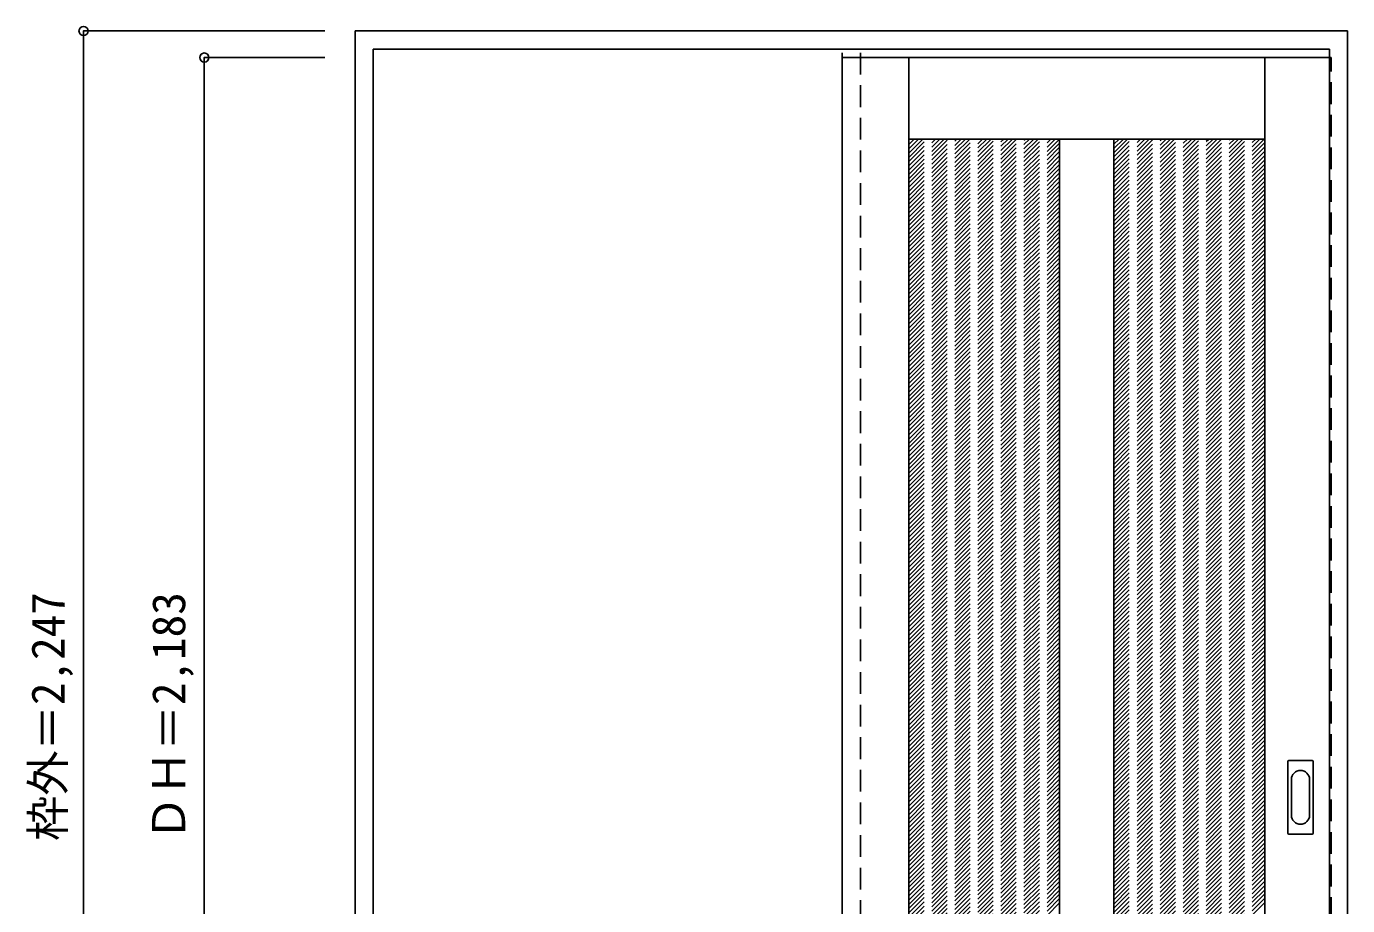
# Model space of a CAD drawing. Units: millimetres, scale not verified. Extents: x -1724 to 472, y -1736 to 1176.
# Drawn here: x -1724 to 465, y -280 to 1176 of the extents above; entities that cross this region are included whole.
import ezdxf
from ezdxf.enums import TextEntityAlignment as Align

# ---------------------------------------------------------------- set-up
doc = ezdxf.new("R2010")
doc.units = ezdxf.units.MM
doc.header["$LTSCALE"] = 30
doc.header["$PDMODE"] = 32
doc.header["$PDSIZE"] = 15
doc.linetypes.add('DASHED1', pattern=[1.8, 1.2, -0.6])
doc.layers.add('0-0', color=4, linetype='DASHED1')
doc.layers.add('0-1_寸法', color=7, linetype='Continuous')
doc.styles.add('ＭＳ ゴシック', font='')
doc.styles.get('ＭＳ ゴシック').set_extended_font_data('MS Gothic')

msp = doc.modelspace()

# ---------------------------------------------------------------- linework, layer by layer
at = {"layer": '0-0', "color": 3, "linetype": 'Continuous'}
for p, q in [((-1179.05, 1168.42), (464.95, 1168.42)), ((-1179.05, -1078.58), (-1179.05, 1168.42)), ((464.95, -1078.58), (464.95, 1168.42)), ((-1149.05, 1138.42), (434.95, 1138.42)), ((-1149.05, -1078.58), (-1149.05, 1138.42)), ((434.95, -1078.58), (434.95, 1138.42)), ((-372.05, 1124.42), (-372.05, -1058.58)), ((434.95, 1124.42), (-372.05, 1124.42)), ((-262.05, -1058.58), (-262.05, 1124.42)), ((327.95, -1058.58), (327.95, 1124.42)), ((-262.05, 989.42), (327.95, 989.42)), ((-12.05, 989.42), (-12.05, -908.58)), ((77.95, 989.42), (77.95, -908.58)), ((365.95, -160.58), (365.95, -41.58)), ((367.45, -40.08), (406.45, -40.08)), ((407.95, -160.58), (407.95, -41.58)), ((406.45, -162.08), (367.45, -162.08))]:
    msp.add_line(p, q, dxfattribs=at)
at = {"layer": '0-0'}
for p, q in [((-372.05, -1063.58), (-372.05, 1138.42)), ((-342.05, -1063.58), (-342.05, 1138.42)), ((-372.05, 1124.42), (-372.05, 1120.42)), ((434.95, 1124.42), (437.95, 1124.42)), ((437.95, -1058.58), (437.95, 1124.42)), ((-262.05, 987.35), (-259.98, 989.42)), ((-262.05, 980.28), (-252.91, 989.42)), ((-262.05, 973.21), (-245.83, 989.42)), ((-262.05, 966.14), (-238.76, 989.42)), ((-262.05, 959.07), (-231.69, 989.42)), ((-262.05, 952), (-224.62, 989.42)), ((-262.05, 944.92), (-217.55, 989.42)), ((-262.05, 937.85), (-210.48, 989.42)), ((-262.05, 930.78), (-203.41, 989.42)), ((-262.05, 923.71), (-196.34, 989.42)), ((-262.05, 916.64), (-189.27, 989.42)), ((-262.05, 909.57), (-182.19, 989.42)), ((-262.05, 902.5), (-175.12, 989.42)), ((-262.05, 895.43), (-168.05, 989.42)), ((-262.05, 888.36), (-160.98, 989.42)), ((-262.05, 881.28), (-153.91, 989.42)), ((-262.05, 874.21), (-146.84, 989.42)), ((-262.05, 867.14), (-139.77, 989.42)), ((-262.05, 860.07), (-132.7, 989.42)), ((-262.05, 853), (-125.63, 989.42)), ((-262.05, 845.93), (-118.56, 989.42)), ((-262.05, 838.86), (-111.48, 989.42)), ((-262.05, 831.79), (-104.41, 989.42)), ((-262.05, 824.72), (-97.34, 989.42)), ((-262.05, 817.64), (-90.27, 989.42)), ((-262.05, 810.57), (-83.2, 989.42)), ((-262.05, 803.5), (-76.13, 989.42)), ((-262.05, 796.43), (-69.06, 989.42)), ((-262.05, 789.36), (-61.99, 989.42)), ((-262.05, 782.29), (-54.92, 989.42)), ((-262.05, 775.22), (-47.84, 989.42)), ((-262.05, 768.15), (-40.77, 989.42)), ((-262.05, 761.08), (-33.7, 989.42)), ((-262.05, 754.01), (-26.63, 989.42)), ((-262.05, 746.93), (-19.56, 989.42)), ((-262.05, 739.86), (-12.49, 989.42)), ((77.95, 987.94), (79.43, 989.42)), ((77.95, 980.87), (86.51, 989.42)), ((77.95, 973.8), (93.58, 989.42)), ((77.95, 966.73), (100.65, 989.42)), ((77.95, 959.65), (107.72, 989.42)), ((77.95, 952.58), (114.79, 989.42)), ((77.95, 945.51), (121.86, 989.42)), ((77.95, 938.44), (128.93, 989.42)), ((77.95, 931.37), (136, 989.42)), ((77.95, 924.3), (143.07, 989.42)), ((77.95, 917.23), (150.15, 989.42)), ((77.95, 910.16), (157.22, 989.42)), ((77.95, 903.09), (164.29, 989.42)), ((77.95, 896.02), (171.36, 989.42)), ((77.95, 888.94), (178.43, 989.42)), ((77.95, 881.87), (185.5, 989.42)), ((77.95, 874.8), (192.57, 989.42)), ((77.95, 867.73), (199.64, 989.42)), ((77.95, 860.66), (206.71, 989.42)), ((77.95, 853.59), (213.78, 989.42)), ((77.95, 846.52), (220.86, 989.42)), ((77.95, 839.45), (227.93, 989.42)), ((77.95, 832.38), (235, 989.42)), ((77.95, 825.3), (242.07, 989.42)), ((77.95, 818.23), (249.14, 989.42)), ((77.95, 811.16), (256.21, 989.42)), ((77.95, 804.09), (263.28, 989.42)), ((77.95, 797.02), (270.35, 989.42)), ((77.95, 789.95), (277.42, 989.42)), ((77.95, 782.88), (284.5, 989.42)), ((77.95, 775.81), (291.57, 989.42)), ((77.95, 768.74), (298.64, 989.42)), ((77.95, 761.66), (305.71, 989.42)), ((77.95, 754.59), (312.78, 989.42)), ((77.95, 747.52), (319.85, 989.42)), ((77.95, 740.45), (326.92, 989.42)), ((-262.05, 732.79), (-12.05, 982.79)), ((-262.05, 725.72), (-12.05, 975.72)), ((-262.05, 718.65), (-12.05, 968.65)), ((77.95, 733.38), (327.95, 983.38)), ((77.95, 726.31), (327.95, 976.31)), ((77.95, 719.24), (327.95, 969.24)), ((-262.05, 711.58), (-12.05, 961.58)), ((-262.05, 704.51), (-12.05, 954.51)), ((-262.05, 697.44), (-12.05, 947.44)), ((77.95, 712.17), (327.95, 962.17)), ((77.95, 705.1), (327.95, 955.1)), ((77.95, 698.03), (327.95, 948.03)), ((-262.05, 690.37), (-12.05, 940.37)), ((-262.05, 683.29), (-12.05, 933.29)), ((-262.05, 676.22), (-12.05, 926.22)), ((77.95, 690.95), (327.95, 940.95)), ((77.95, 683.88), (327.95, 933.88)), ((77.95, 676.81), (327.95, 926.81)), ((77.95, 669.74), (327.95, 919.74)), ((-262.05, 669.15), (-12.05, 919.15)), ((-262.05, 662.08), (-12.05, 912.08)), ((-262.05, 655.01), (-12.05, 905.01)), ((-262.05, 647.94), (-12.05, 897.94)), ((77.95, 662.67), (327.95, 912.67)), ((77.95, 655.6), (327.95, 905.6)), ((77.95, 648.53), (327.95, 898.53)), ((-262.05, 640.87), (-12.05, 890.87)), ((-262.05, 633.8), (-12.05, 883.8)), ((-262.05, 626.73), (-12.05, 876.73)), ((77.95, 641.46), (327.95, 891.46)), ((77.95, 634.39), (327.95, 884.39)), ((77.95, 627.31), (327.95, 877.31)), ((-262.05, 619.65), (-12.05, 869.65)), ((-262.05, 612.58), (-12.05, 862.58)), ((-262.05, 605.51), (-12.05, 855.51)), ((77.95, 620.24), (327.95, 870.24)), ((77.95, 613.17), (327.95, 863.17)), ((77.95, 606.1), (327.95, 856.1)), ((-262.05, 598.44), (-12.05, 848.44)), ((-262.05, 591.37), (-12.05, 841.37)), ((-262.05, 584.3), (-12.05, 834.3)), ((77.95, 599.03), (327.95, 849.03)), ((77.95, 591.96), (327.95, 841.96)), ((77.95, 584.89), (327.95, 834.89)), ((-262.05, 577.23), (-12.05, 827.23)), ((-262.05, 570.16), (-12.05, 820.16)), ((-262.05, 563.09), (-12.05, 813.09)), ((77.95, 577.82), (327.95, 827.82)), ((77.95, 570.75), (327.95, 820.75)), ((77.95, 563.68), (327.95, 813.68)), ((-262.05, 556.02), (-12.05, 806.02)), ((-262.05, 548.94), (-12.05, 798.94)), ((-262.05, 541.87), (-12.05, 791.87)), ((77.95, 556.6), (327.95, 806.6)), ((77.95, 549.53), (327.95, 799.53)), ((77.95, 542.46), (327.95, 792.46)), ((-262.05, 534.8), (-12.05, 784.8)), ((-262.05, 527.73), (-12.05, 777.73)), ((-262.05, 520.66), (-12.05, 770.66)), ((77.95, 535.39), (327.95, 785.39)), ((77.95, 528.32), (327.95, 778.32)), ((77.95, 521.25), (327.95, 771.25)), ((-262.05, 513.59), (-12.05, 763.59)), ((-262.05, 506.52), (-12.05, 756.52)), ((-262.05, 499.45), (-12.05, 749.45)), ((77.95, 514.18), (327.95, 764.18)), ((77.95, 507.11), (327.95, 757.11)), ((77.95, 500.04), (327.95, 750.04)), ((-262.05, 492.38), (-12.05, 742.38)), ((-262.05, 485.3), (-12.05, 735.3)), ((-262.05, 478.23), (-12.05, 728.23)), ((77.95, 492.96), (327.95, 742.96)), ((77.95, 485.89), (327.95, 735.89)), ((77.95, 478.82), (327.95, 728.82)), ((-262.05, 471.16), (-12.05, 721.16)), ((-262.05, 464.09), (-12.05, 714.09)), ((-262.05, 457.02), (-12.05, 707.02)), ((77.95, 471.75), (327.95, 721.75)), ((77.95, 464.68), (327.95, 714.68)), ((77.95, 457.61), (327.95, 707.61)), ((77.95, 450.54), (327.95, 700.54)), ((-262.05, 449.95), (-12.05, 699.95)), ((-262.05, 442.88), (-12.05, 692.88)), ((-262.05, 435.81), (-12.05, 685.81)), ((-262.05, 428.74), (-12.05, 678.74)), ((77.95, 443.47), (327.95, 693.47)), ((77.95, 436.4), (327.95, 686.4)), ((77.95, 429.32), (327.95, 679.32)), ((-262.05, 421.66), (-12.05, 671.66)), ((-262.05, 414.59), (-12.05, 664.59)), ((-262.05, 407.52), (-12.05, 657.52)), ((77.95, 422.25), (327.95, 672.25)), ((77.95, 415.18), (327.95, 665.18)), ((77.95, 408.11), (327.95, 658.11)), ((-262.05, 400.45), (-12.05, 650.45)), ((-262.05, 393.38), (-12.05, 643.38)), ((-262.05, 386.31), (-12.05, 636.31)), ((77.95, 401.04), (327.95, 651.04)), ((77.95, 393.97), (327.95, 643.97)), ((77.95, 386.9), (327.95, 636.9)), ((-262.05, 379.24), (-12.05, 629.24)), ((-262.05, 372.17), (-12.05, 622.17)), ((-262.05, 365.1), (-12.05, 615.1)), ((77.95, 379.83), (327.95, 629.83)), ((77.95, 372.76), (327.95, 622.76)), ((77.95, 365.69), (327.95, 615.69)), ((-262.05, 358.03), (-12.05, 608.03)), ((-262.05, 350.95), (-12.05, 600.95)), ((-262.05, 343.88), (-12.05, 593.88)), ((77.95, 358.61), (327.95, 608.61)), ((77.95, 351.54), (327.95, 601.54)), ((77.95, 344.47), (327.95, 594.47)), ((-262.05, 336.81), (-12.05, 586.81)), ((-262.05, 329.74), (-12.05, 579.74)), ((-262.05, 322.67), (-12.05, 572.67)), ((77.95, 337.4), (327.95, 587.4)), ((77.95, 330.33), (327.95, 580.33)), ((77.95, 323.26), (327.95, 573.26)), ((-262.05, 315.6), (-12.05, 565.6)), ((-262.05, 308.53), (-12.05, 558.53)), ((-262.05, 301.46), (-12.05, 551.46)), ((77.95, 316.19), (327.95, 566.19)), ((77.95, 309.12), (327.95, 559.12)), ((77.95, 302.05), (327.95, 552.05)), ((-262.05, 294.39), (-12.05, 544.39)), ((-262.05, 287.31), (-12.05, 537.31)), ((-262.05, 280.24), (-12.05, 530.24)), ((77.95, 294.97), (327.95, 544.97)), ((77.95, 287.9), (327.95, 537.9)), ((77.95, 280.83), (327.95, 530.83)), ((-262.05, 273.17), (-12.05, 523.17)), ((-262.05, 266.1), (-12.05, 516.1)), ((-262.05, 259.03), (-12.05, 509.03)), ((77.95, 273.76), (327.95, 523.76)), ((77.95, 266.69), (327.95, 516.69)), ((77.95, 259.62), (327.95, 509.62)), ((-262.05, 251.96), (-12.05, 501.96)), ((-262.05, 244.89), (-12.05, 494.89)), ((-262.05, 237.82), (-12.05, 487.82)), ((77.95, 252.55), (327.95, 502.55)), ((77.95, 245.48), (327.95, 495.48)), ((77.95, 238.41), (327.95, 488.41)), ((-262.05, 230.75), (-12.05, 480.75)), ((-262.05, 223.68), (-12.05, 473.68)), ((-262.05, 216.6), (-12.05, 466.6)), ((77.95, 231.33), (327.95, 481.33)), ((77.95, 224.26), (327.95, 474.26)), ((77.95, 217.19), (327.95, 467.19)), ((77.95, 210.12), (327.95, 460.12)), ((-262.05, 209.53), (-12.05, 459.53)), ((-262.05, 202.46), (-12.05, 452.46)), ((-262.05, 195.39), (-12.05, 445.39)), ((-262.05, 188.32), (-12.05, 438.32)), ((77.95, 203.05), (327.95, 453.05)), ((77.95, 195.98), (327.95, 445.98)), ((77.95, 188.91), (327.95, 438.91)), ((-262.05, 181.25), (-12.05, 431.25)), ((-262.05, 174.18), (-12.05, 424.18)), ((-262.05, 167.11), (-12.05, 417.11)), ((77.95, 181.84), (327.95, 431.84)), ((77.95, 174.77), (327.95, 424.77)), ((77.95, 167.7), (327.95, 417.7)), ((-262.05, 160.04), (-12.05, 410.04)), ((-262.05, 152.96), (-12.05, 402.96)), ((-262.05, 145.89), (-12.05, 395.89)), ((77.95, 160.62), (327.95, 410.62)), ((77.95, 153.55), (327.95, 403.55)), ((77.95, 146.48), (327.95, 396.48)), ((-262.05, 138.82), (-12.05, 388.82)), ((-262.05, 131.75), (-12.05, 381.75)), ((-262.05, 124.68), (-12.05, 374.68)), ((77.95, 139.41), (327.95, 389.41)), ((77.95, 132.34), (327.95, 382.34)), ((77.95, 125.27), (327.95, 375.27)), ((-262.05, 117.61), (-12.05, 367.61)), ((-262.05, 110.54), (-12.05, 360.54)), ((-262.05, 103.47), (-12.05, 353.47)), ((77.95, 118.2), (327.95, 368.2)), ((77.95, 111.13), (327.95, 361.13)), ((77.95, 104.06), (327.95, 354.06)), ((-262.05, 96.4), (-12.05, 346.4)), ((-262.05, 89.32), (-12.05, 339.32)), ((-262.05, 82.25), (-12.05, 332.25)), ((77.95, 96.98), (327.95, 346.98)), ((77.95, 89.91), (327.95, 339.91)), ((77.95, 82.84), (327.95, 332.84)), ((-262.05, 75.18), (-12.05, 325.18)), ((-262.05, 68.11), (-12.05, 318.11)), ((-262.05, 61.04), (-12.05, 311.04)), ((77.95, 75.77), (327.95, 325.77)), ((77.95, 68.7), (327.95, 318.7)), ((77.95, 61.63), (327.95, 311.63)), ((-262.05, 53.97), (-12.05, 303.97)), ((-262.05, 46.9), (-12.05, 296.9)), ((-262.05, 39.83), (-12.05, 289.83)), ((77.95, 54.56), (327.95, 304.56)), ((77.95, 47.49), (327.95, 297.49)), ((77.95, 40.42), (327.95, 290.42)), ((-262.05, 32.76), (-12.05, 282.76)), ((-262.05, 25.69), (-12.05, 275.69)), ((-262.05, 18.61), (-12.05, 268.61)), ((77.95, 33.34), (327.95, 283.34)), ((77.95, 26.27), (327.95, 276.27)), ((77.95, 19.2), (327.95, 269.2)), ((-262.05, 11.54), (-12.05, 261.54)), ((-262.05, 4.47), (-12.05, 254.47)), ((-262.05, -2.6), (-12.05, 247.4)), ((77.95, 12.13), (327.95, 262.13)), ((77.95, 5.06), (327.95, 255.06)), ((77.95, -2.01), (327.95, 247.99)), ((77.95, -9.08), (327.95, 240.92)), ((-262.05, -9.67), (-12.05, 240.33)), ((-262.05, -16.74), (-12.05, 233.26)), ((-262.05, -23.81), (-12.05, 226.19)), ((-262.05, -30.88), (-12.05, 219.12)), ((77.95, -16.15), (327.95, 233.85)), ((77.95, -23.22), (327.95, 226.78)), ((77.95, -30.29), (327.95, 219.71)), ((-262.05, -37.95), (-12.05, 212.05)), ((-262.05, -45.03), (-12.05, 204.97)), ((-262.05, -52.1), (-12.05, 197.9)), ((77.95, -37.37), (327.95, 212.63)), ((77.95, -44.44), (327.95, 205.56)), ((77.95, -51.51), (327.95, 198.49)), ((-262.05, -59.17), (-12.05, 190.83)), ((-262.05, -66.24), (-12.05, 183.76)), ((-262.05, -73.31), (-12.05, 176.69)), ((77.95, -58.58), (327.95, 191.42)), ((77.95, -65.65), (327.95, 184.35)), ((77.95, -72.72), (327.95, 177.28)), ((-262.05, -80.38), (-12.05, 169.62)), ((-262.05, -87.45), (-12.05, 162.55)), ((-262.05, -94.52), (-12.05, 155.48)), ((77.95, -79.79), (327.95, 170.21)), ((77.95, -86.86), (327.95, 163.14)), ((77.95, -93.93), (327.95, 156.07)), ((-262.05, -101.59), (-12.05, 148.41)), ((-262.05, -108.67), (-12.05, 141.33)), ((-262.05, -115.74), (-12.05, 134.26)), ((77.95, -101.01), (327.95, 148.99)), ((77.95, -108.08), (327.95, 141.92)), ((77.95, -115.15), (327.95, 134.85)), ((-262.05, -122.81), (-12.05, 127.19)), ((-262.05, -129.88), (-12.05, 120.12)), ((-262.05, -136.95), (-12.05, 113.05)), ((77.95, -122.22), (327.95, 127.78)), ((77.95, -129.29), (327.95, 120.71)), ((77.95, -136.36), (327.95, 113.64)), ((-262.05, -144.02), (-12.05, 105.98)), ((-262.05, -151.09), (-12.05, 98.91)), ((-262.05, -158.16), (-12.05, 91.84)), ((77.95, -143.43), (327.95, 106.57)), ((77.95, -150.5), (327.95, 99.5)), ((77.95, -157.57), (327.95, 92.43)), ((-262.05, -165.23), (-12.05, 84.77)), ((-262.05, -172.3), (-12.05, 77.7)), ((-262.05, -179.38), (-12.05, 70.62)), ((77.95, -164.64), (327.95, 85.36)), ((77.95, -171.72), (327.95, 78.28)), ((77.95, -178.79), (327.95, 71.21)), ((-262.05, -186.45), (-12.05, 63.55)), ((-262.05, -193.52), (-12.05, 56.48)), ((-262.05, -200.59), (-12.05, 49.41)), ((77.95, -185.86), (327.95, 64.14)), ((77.95, -192.93), (327.95, 57.07)), ((77.95, -200), (327.95, 50)), ((-262.05, -207.66), (-12.05, 42.34)), ((-262.05, -214.73), (-12.05, 35.27)), ((-262.05, -221.8), (-12.05, 28.2)), ((77.95, -207.07), (327.95, 42.93)), ((77.95, -214.14), (327.95, 35.86)), ((77.95, -221.21), (327.95, 28.79)), ((-262.05, -228.87), (-12.05, 21.13)), ((-262.05, -235.94), (-12.05, 14.06)), ((-262.05, -243.02), (-12.05, 6.98)), ((77.95, -228.28), (327.95, 21.72)), ((77.95, -235.36), (327.95, 14.64)), ((77.95, -242.43), (327.95, 7.57)), ((77.95, -249.5), (327.95, 0.5)), ((-262.05, -250.09), (-12.05, -0.09)), ((-262.05, -257.16), (-12.05, -7.16)), ((-262.05, -264.23), (-12.05, -14.23)), ((-262.05, -271.3), (-12.05, -21.3)), ((77.95, -256.57), (327.95, -6.57)), ((77.95, -263.64), (327.95, -13.64)), ((77.95, -270.71), (327.95, -20.71)), ((-262.05, -278.37), (-12.05, -28.37)), ((-262.05, -285.44), (-12.05, -35.44)), ((-262.05, -292.51), (-12.05, -42.51)), ((77.95, -277.78), (327.95, -27.78)), ((77.95, -284.85), (327.95, -34.85)), ((77.95, -291.92), (327.95, -41.92)), ((-262.05, -299.58), (-12.05, -49.58)), ((-262.05, -306.66), (-12.05, -56.66)), ((-262.05, -313.73), (-12.05, -63.73)), ((77.95, -299), (327.95, -49)), ((77.95, -306.07), (327.95, -56.07)), ((77.95, -313.14), (327.95, -63.14)), ((-262.05, -320.8), (-12.05, -70.8)), ((-262.05, -327.87), (-12.05, -77.87)), ((-262.05, -334.94), (-12.05, -84.94)), ((77.95, -320.21), (327.95, -70.21)), ((77.95, -327.28), (327.95, -77.28)), ((77.95, -334.35), (327.95, -84.35)), ((-262.05, -342.01), (-12.05, -92.01)), ((-262.05, -349.08), (-12.05, -99.08)), ((-262.05, -356.15), (-12.05, -106.15)), ((77.95, -341.42), (327.95, -91.42)), ((77.95, -348.49), (327.95, -98.49)), ((77.95, -355.56), (327.95, -105.56)), ((-262.05, -363.22), (-12.05, -113.22)), ((-262.05, -370.29), (-12.05, -120.29)), ((-262.05, -377.37), (-12.05, -127.37)), ((77.95, -362.63), (327.95, -112.63)), ((77.95, -369.71), (327.95, -119.71)), ((77.95, -376.78), (327.95, -126.78)), ((-262.05, -384.44), (-12.05, -134.44)), ((-262.05, -391.51), (-12.05, -141.51)), ((-262.05, -398.58), (-12.05, -148.58)), ((77.95, -383.85), (327.95, -133.85)), ((77.95, -390.92), (327.95, -140.92)), ((77.95, -397.99), (327.95, -147.99)), ((-262.05, -405.65), (-12.05, -155.65)), ((-262.05, -412.72), (-12.05, -162.72)), ((-262.05, -419.79), (-12.05, -169.79)), ((77.95, -405.06), (327.95, -155.06)), ((77.95, -412.13), (327.95, -162.13)), ((77.95, -419.2), (327.95, -169.2)), ((-262.05, -426.86), (-12.05, -176.86)), ((-262.05, -433.93), (-12.05, -183.93)), ((-262.05, -441.01), (-12.05, -191.01)), ((77.95, -426.27), (327.95, -176.27)), ((77.95, -433.35), (327.95, -183.35)), ((77.95, -440.42), (327.95, -190.42)), ((-262.05, -448.08), (-12.05, -198.08)), ((-262.05, -455.15), (-12.05, -205.15)), ((-262.05, -462.22), (-12.05, -212.22)), ((77.95, -447.49), (327.95, -197.49)), ((77.95, -454.56), (327.95, -204.56)), ((77.95, -461.63), (327.95, -211.63)), ((77.95, -468.7), (327.95, -218.7)), ((-262.05, -469.29), (-12.05, -219.29)), ((-262.05, -476.36), (-12.05, -226.36)), ((-262.05, -483.43), (-12.05, -233.43)), ((-262.05, -490.5), (-12.05, -240.5)), ((77.95, -475.77), (327.95, -225.77)), ((77.95, -482.84), (327.95, -232.84)), ((77.95, -489.91), (327.95, -239.91)), ((-262.05, -497.57), (-12.05, -247.57)), ((-262.05, -504.64), (-12.05, -254.64)), ((-262.05, -511.72), (-12.05, -261.72)), ((77.95, -496.99), (327.95, -246.99)), ((77.95, -504.06), (327.95, -254.06)), ((77.95, -511.13), (327.95, -261.13)), ((-262.05, -518.79), (-12.05, -268.79)), ((-262.05, -525.86), (-12.05, -275.86)), ((77.95, -518.2), (327.95, -268.2)), ((77.95, -525.27), (327.95, -275.27))]:
    msp.add_line(p, q, dxfattribs=at)
at = {"layer": '0-0', "color": 7, "linetype": 'Continuous'}
for p, q in [((371.95, -130.68), (371.95, -71.48)), ((401.95, -71.48), (401.95, -130.68))]:
    msp.add_line(p, q, dxfattribs=at)
at = {"layer": '0-0', "color": 3, "linetype": 'Continuous'}
for centre, start, end in [((367.45, -41.58), 90, 180), ((406.45, -41.58), 0, 90), ((367.45, -160.58), 180, 270), ((406.45, -160.58), 270, 0)]:
    msp.add_arc(centre, 1.5, start, end, dxfattribs=at)
at = {"layer": '0-0', "color": 7, "linetype": 'Continuous'}
for centre, start, end in [((386.95, -71.48), 0, 180), ((386.95, -130.68), 180, 0)]:
    msp.add_arc(centre, 15, start, end, dxfattribs=at)
at = {"layer": '0-1_寸法', "color": 4}
for p, q in [((-1629.05, 1168.42), (-1629.05, -1078.58)), ((-1629.05, 1168.42), (-1229.05, 1168.42)), ((-1429.05, 1124.42), (-1429.05, -1058.58)), ((-1429.05, 1124.42), (-1229.05, 1124.42))]:
    msp.add_line(p, q, dxfattribs=at)
at = {"layer": '0-1_寸法'}
for p in [(-1629.05, 1168.42), (-1429.05, 1124.42)]:
    msp.add_point(p, dxfattribs=at)

# ---------------------------------------------------------------- texts
at = {"layer": '0-1_寸法', "style": 'ＭＳ ゴシック'}
for s, p in [('枠外＝2,247', (-1644.05, -173.33)), ('ＤＨ＝2,183', (-1444.05, -173.33))]:
    msp.add_text(s, height=54.99, rotation=90, dxfattribs=at).set_placement(p, align=Align.BOTTOM_LEFT)

doc.saveas('drawing.dxf')
